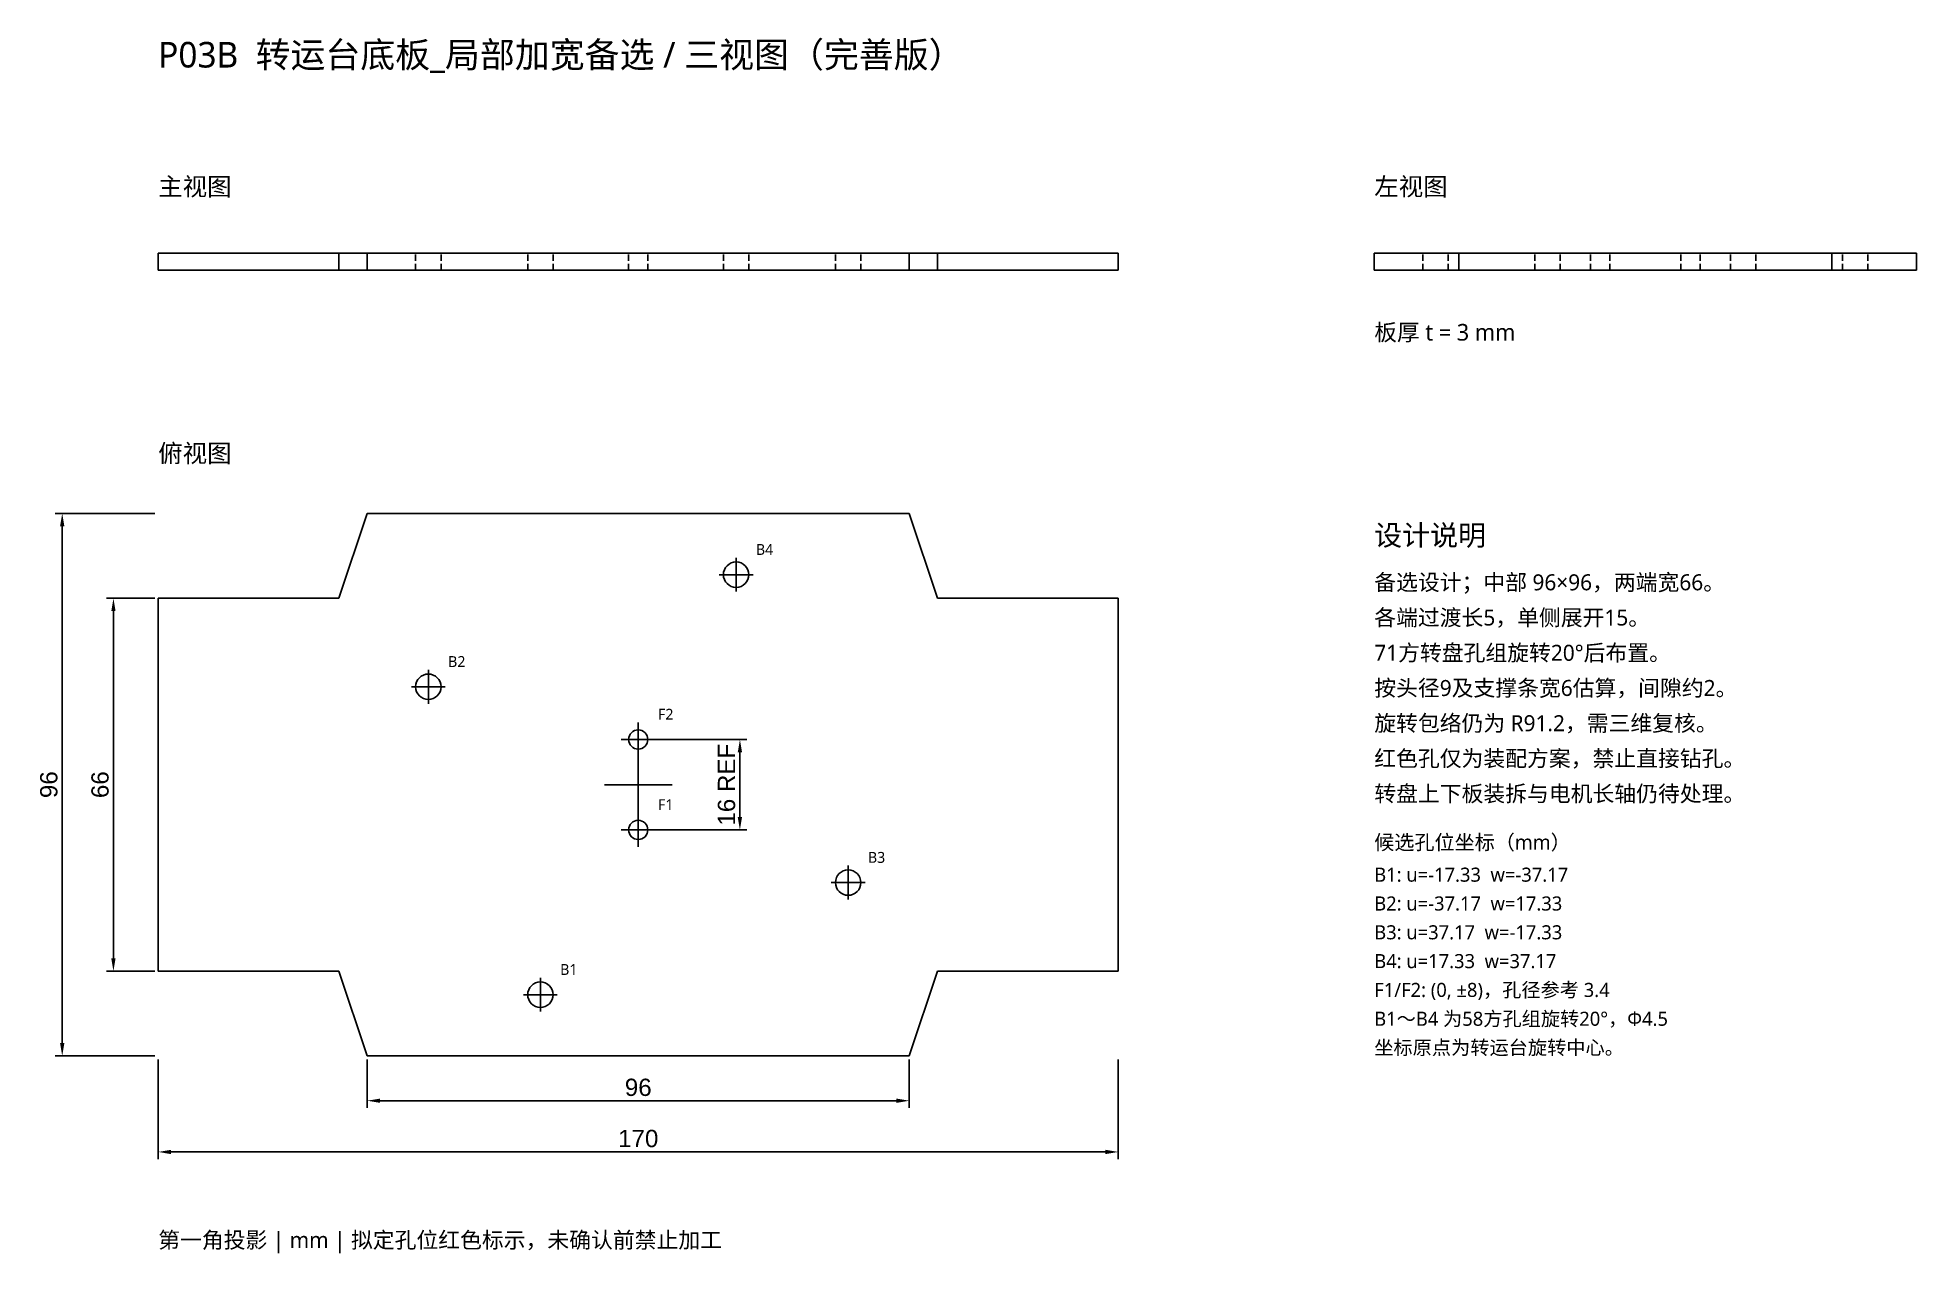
# Model space of a CAD drawing. Header units: millimetres. Extents: x 30 to 362, y 16 to 231.
import ezdxf

# ---------------------------------------------------------------- set-up
doc = ezdxf.new("R2010")
doc.units = ezdxf.units.MM
doc.linetypes.add('HIDDEN2', pattern=[4.7625, 3.175, -1.5875])
for name, color, linetype in [('CENTER', 4, 'Continuous'), ('DIMENSIONS', 3, 'Continuous'), ('NOTES', 7, 'Continuous'), ('OUTLINE', 7, 'Continuous'), ('PROPOSED_HIDDEN', 1, 'HIDDEN2'), ('PROPOSED_HOLES', 1, 'Continuous')]:
    doc.layers.add(name, color=color, linetype=linetype)
doc.styles.add('CN_NOTES', font='Microsoft YaHei.ttf')
doc.styles.get("Standard").update_dxf_attribs({"font": 'arial.ttf'})
doc.dimstyles.new('ISO-25', dxfattribs={"dimtxt": 2.5, "dimasz": 2.5, "dimexe": 1.25, "dimexo": 0.625, "dimtad": 1, "dimtxsty": 'Standard', "dimcen": 2.5, "dimadec": 0, "dimazin": 0, "dimtfac": 1, "dimtmove": 0, "dimatfit": 3, "dimfxl": 1, "dimarcsym": 0})

# ---------------------------------------------------------------- blocks, each defined once
blk = doc.blocks.new('*D1')
at = {"layer": 'Defpoints', "color": 0, "transparency": 16777216}
for p in [(51, 51), (221, 51), (221, 34)]:
    blk.add_point(p, dxfattribs=at)
at = {"layer": 'DIMENSIONS', "color": 0, "lineweight": -2, "transparency": 16777216}
for p, q in [((51, 50.38), (51, 32.75)), ((221, 50.38), (221, 32.75)), ((53.27, 34), (218.73, 34))]:
    blk.add_line(p, q, dxfattribs=at)
at = {"layer": 'DIMENSIONS', "color": 0, "transparency": 16777216}
for points in [[(53.27, 34.38), (53.27, 33.62), (51, 34)], [(218.73, 34.38), (218.73, 33.62), (221, 34)]]:
    blk.add_solid(points, dxfattribs=at)
at = {"layer": 'DIMENSIONS', "color": 0, "transparency": 16777216, "insert": (136, 36.36), "char_height": 3.06, "attachment_point": 5}
blk.add_mtext('170', dxfattribs=at)
blk = doc.blocks.new('*D2')
at = {"layer": 'Defpoints', "color": 0, "transparency": 16777216}
for p in [(34, 147), (51, 147), (51, 51)]:
    blk.add_point(p, dxfattribs=at)
at = {"layer": 'DIMENSIONS', "color": 0, "lineweight": -2, "transparency": 16777216}
for p, q in [((50.38, 147), (32.75, 147)), ((34, 53.27), (34, 144.73)), ((50.38, 51), (32.75, 51))]:
    blk.add_line(p, q, dxfattribs=at)
at = {"layer": 'DIMENSIONS', "color": 0, "transparency": 16777216}
for points in [[(33.62, 144.73), (34.38, 144.73), (34, 147)], [(33.62, 53.27), (34.38, 53.27), (34, 51)]]:
    blk.add_solid(points, dxfattribs=at)
at = {"layer": 'DIMENSIONS', "color": 0, "transparency": 16777216, "insert": (31.64, 99), "char_height": 3.06, "attachment_point": 5, "rotation": 90}
blk.add_mtext('96', dxfattribs=at)
blk = doc.blocks.new('*D3')
at = {"layer": 'Defpoints', "color": 0, "transparency": 16777216}
for p in [(136, 107), (154, 107), (136, 91)]:
    blk.add_point(p, dxfattribs=at)
at = {"layer": 'DIMENSIONS', "color": 0, "lineweight": -2, "transparency": 16777216}
for p, q in [((136.63, 107), (155.25, 107)), ((154, 93.27), (154, 104.73)), ((136.63, 91), (155.25, 91))]:
    blk.add_line(p, q, dxfattribs=at)
at = {"layer": 'DIMENSIONS', "color": 0, "transparency": 16777216}
for points in [[(153.62, 104.73), (154.38, 104.73), (154, 107)], [(153.62, 93.27), (154.38, 93.27), (154, 91)]]:
    blk.add_solid(points, dxfattribs=at)
at = {"layer": 'DIMENSIONS', "color": 0, "transparency": 16777216, "insert": (151.64, 99), "char_height": 3.06, "attachment_point": 5, "rotation": 90}
blk.add_mtext('16 REF', dxfattribs=at)
blk = doc.blocks.new('*D4')
at = {"layer": 'Defpoints', "color": 0, "transparency": 16777216}
for p in [(43.07, 132), (51, 132), (51, 66)]:
    blk.add_point(p, dxfattribs=at)
at = {"layer": 'DIMENSIONS', "color": 0, "lineweight": -2, "transparency": 16777216}
for p, q in [((50.38, 132), (41.82, 132)), ((43.07, 68.27), (43.07, 129.73)), ((50.38, 66), (41.82, 66))]:
    blk.add_line(p, q, dxfattribs=at)
at = {"layer": 'DIMENSIONS', "color": 0, "transparency": 16777216}
for points in [[(42.69, 129.73), (43.44, 129.73), (43.07, 132)], [(42.69, 68.27), (43.44, 68.27), (43.07, 66)]]:
    blk.add_solid(points, dxfattribs=at)
at = {"layer": 'DIMENSIONS', "color": 0, "transparency": 16777216, "insert": (40.71, 99), "char_height": 3.06, "attachment_point": 5, "rotation": 90}
blk.add_mtext('66', dxfattribs=at)
blk = doc.blocks.new('*D5')
at = {"layer": 'Defpoints', "color": 0, "transparency": 16777216}
for p in [(88, 51), (184, 51), (184, 43.07)]:
    blk.add_point(p, dxfattribs=at)
at = {"layer": 'DIMENSIONS', "color": 0, "lineweight": -2, "transparency": 16777216}
for p, q in [((88, 50.38), (88, 41.82)), ((184, 50.38), (184, 41.82)), ((90.27, 43.07), (181.73, 43.07))]:
    blk.add_line(p, q, dxfattribs=at)
at = {"layer": 'DIMENSIONS', "color": 0, "transparency": 16777216}
for points in [[(90.27, 43.44), (90.27, 42.69), (88, 43.07)], [(181.73, 43.44), (181.73, 42.69), (184, 43.07)]]:
    blk.add_solid(points, dxfattribs=at)
at = {"layer": 'DIMENSIONS', "color": 0, "transparency": 16777216, "insert": (136, 45.42), "char_height": 3.06, "attachment_point": 5}
blk.add_mtext('96', dxfattribs=at)

msp = doc.modelspace()

# ---------------------------------------------------------------- linework, layer by layer
at = {"layer": 'CENTER'}
for p, q in [((153.33, 133.17), (153.33, 139.17)), ((150.33, 136.17), (156.33, 136.17)), ((98.83, 113.33), (98.83, 119.33)), ((95.83, 116.33), (101.83, 116.33)), ((136, 104), (136, 110)), ((133, 107), (139, 107)), ((136, 93), (136, 105)), ((130, 99), (142, 99)), ((136, 88), (136, 94)), ((133, 91), (139, 91)), ((173.17, 78.67), (173.17, 84.67)), ((170.17, 81.67), (176.17, 81.67)), ((118.67, 58.83), (118.67, 64.83)), ((115.67, 61.83), (121.67, 61.83))]:
    msp.add_line(p, q, dxfattribs=at)
at = {"layer": 'OUTLINE'}
for p, q in [((221, 193.07), (51, 193.07)), ((51, 193.07), (51, 190.07)), ((83, 190.07), (83, 193.07)), ((88, 190.07), (88, 193.07)), ((184, 190.07), (184, 193.07)), ((189, 190.07), (189, 193.07)), ((221, 190.07), (221, 193.07)), ((362.33, 193.07), (266.33, 193.07)), ((266.33, 193.07), (266.33, 190.07)), ((281.33, 190.07), (281.33, 193.07)), ((347.33, 190.07), (347.33, 193.07)), ((362.33, 190.07), (362.33, 193.07)), ((51, 190.07), (221, 190.07)), ((266.33, 190.07), (362.33, 190.07)), ((88, 147), (83, 132)), ((184, 147), (88, 147)), ((189, 132), (184, 147)), ((83, 132), (51, 132)), ((51, 132), (51, 66)), ((221, 132), (189, 132)), ((221, 66), (221, 132)), ((51, 66), (83, 66)), ((83, 66), (88, 51)), ((184, 51), (189, 66)), ((189, 66), (221, 66)), ((88, 51), (184, 51))]:
    msp.add_line(p, q, dxfattribs=at)
at = {"layer": 'PROPOSED_HIDDEN', "ltscale": 0.35}
for p, q in [((96.58, 190.07), (96.58, 193.07)), ((101.08, 190.07), (101.08, 193.07)), ((116.42, 190.07), (116.42, 193.07)), ((120.92, 190.07), (120.92, 193.07)), ((134.3, 190.07), (134.3, 193.07)), ((134.3, 190.07), (134.3, 193.07)), ((137.7, 190.07), (137.7, 193.07)), ((137.7, 190.07), (137.7, 193.07)), ((151.08, 190.07), (151.08, 193.07)), ((155.58, 190.07), (155.58, 193.07)), ((170.92, 190.07), (170.92, 193.07)), ((175.42, 190.07), (175.42, 193.07)), ((274.91, 190.07), (274.91, 193.07)), ((279.41, 190.07), (279.41, 193.07)), ((294.75, 190.07), (294.75, 193.07)), ((299.25, 190.07), (299.25, 193.07)), ((304.63, 190.07), (304.63, 193.07)), ((308.03, 190.07), (308.03, 193.07)), ((320.63, 190.07), (320.63, 193.07)), ((324.03, 190.07), (324.03, 193.07)), ((329.42, 190.07), (329.42, 193.07)), ((333.92, 190.07), (333.92, 193.07)), ((349.25, 190.07), (349.25, 193.07)), ((353.75, 190.07), (353.75, 193.07))]:
    msp.add_line(p, q, dxfattribs=at)
at = {"layer": 'PROPOSED_HOLES'}
for centre, radius in [((153.33, 136.17), 2.25), ((98.83, 116.33), 2.25), ((136, 107), 1.7), ((136, 91), 1.7), ((173.17, 81.67), 2.25), ((118.67, 61.83), 2.25)]:
    msp.add_circle(centre, radius, dxfattribs=at)

# ---------------------------------------------------------------- texts
at = {"layer": 'NOTES', "style": 'CN_NOTES'}
for s, height, p in [('P03B  转运台底板_局部加宽备选 / 三视图（完善版）', 4.5333, (51, 225.93)), ('主视图', 3.173, (51, 203.27)), ('左视图', 3.173, (266.33, 203.27)), ('板厚 t = 3 mm', 2.9467, (266.33, 177.6)), ('俯视图', 3.173, (51, 156.07)), ('设计说明', 3.627, (266.33, 141.33)), ('备选设计；中部 96×96，两端宽66。', 2.8333, (266.33, 133.4)), ('各端过渡长5，单侧展开15。', 2.8333, (266.33, 127.17)), ('71方转盘孔组旋转20°后布置。', 2.8333, (266.33, 120.93)), ('按头径9及支撑条宽6估算，间隙约2。', 2.8333, (266.33, 114.7)), ('旋转包络仍为 R91.2，需三维复核。', 2.8333, (266.33, 108.47)), ('红色孔仅为装配方案，禁止直接钻孔。', 2.8333, (266.33, 102.23)), ('转盘上下板装拆与电机长轴仍待处理。', 2.8333, (266.33, 96)), ('候选孔位坐标（mm）', 2.607, (266.33, 87.5)), ('第一角投影 | mm | 拟定孔位红色标示，未确认前禁止加工', 2.8333, (51, 17))]:
    msp.add_text(s, height=height, dxfattribs=at).set_placement(p)
at = {"layer": 'PROPOSED_HOLES', "style": 'CN_NOTES'}
for s, height, p in [('B4', 1.927, (156.83, 139.67)), ('B2', 1.927, (102.33, 119.83)), ('F2', 1.927, (139.5, 110.5)), ('F1', 1.927, (139.5, 94.5)), ('B3', 1.927, (176.67, 85.17)), ('B1: u=-17.33  w=-37.17', 2.4933, (266.33, 81.83)), ('B2: u=-37.17  w=17.33', 2.4933, (266.33, 76.73)), ('B3: u=37.17  w=-17.33', 2.4933, (266.33, 71.63)), ('B1', 1.927, (122.17, 65.33)), ('B4: u=17.33  w=37.17', 2.4933, (266.33, 66.53)), ('F1/F2: (0, ±8)，孔径参考 3.4', 2.4933, (266.33, 61.43)), ('B1～B4 为58方孔组旋转20°，Φ4.5', 2.4933, (266.33, 56.33)), ('坐标原点为转运台旋转中心。', 2.4933, (266.33, 51.23))]:
    msp.add_text(s, height=height, dxfattribs=at).set_placement(p)

# ---------------------------------------------------------------- dimensions: what is measured, and where the dimension line sits
at = {"layer": 'DIMENSIONS'}
for base, p1, p2, picture, middle in [((34, 147), (51, 51), (51, 147), '*D2', (31.64, 99)), ((43.07, 132), (51, 66), (51, 132), '*D4', (40.71, 99))]:
    dim = msp.add_linear_dim(base=base, p1=p1, p2=p2, angle=90, dimstyle='ISO-25', override={"dimtxt": 3.06, "dimasz": 2.266667, "dimgap": 0.793333, "dimdec": 0, "dimlfac": 1}, dxfattribs=at)
    dim.commit()
    dim.dimension.update_dxf_attribs({"geometry": picture, "text_midpoint": middle})
dim = msp.add_linear_dim(base=(154, 107), p1=(136, 91), p2=(136, 107), angle=90, text='<> REF', dimstyle='ISO-25', override={"dimtxt": 3.06, "dimasz": 2.266667, "dimgap": 0.793333, "dimdec": 0, "dimlfac": 1}, dxfattribs=at)
dim.commit()
dim.dimension.update_dxf_attribs({"geometry": '*D3', "text_midpoint": (151.64, 99)})
for base, p1, p2, picture, middle in [((221, 34), (51, 51), (221, 51), '*D1', (136, 36.36)), ((184, 43.07), (88, 51), (184, 51), '*D5', (136, 45.42))]:
    dim = msp.add_linear_dim(base=base, p1=p1, p2=p2, dimstyle='ISO-25', override={"dimtxt": 3.06, "dimasz": 2.266667, "dimgap": 0.793333, "dimdec": 0, "dimlfac": 1}, dxfattribs=at)
    dim.commit()
    dim.dimension.update_dxf_attribs({"geometry": picture, "text_midpoint": middle})

doc.saveas('drawing.dxf')
